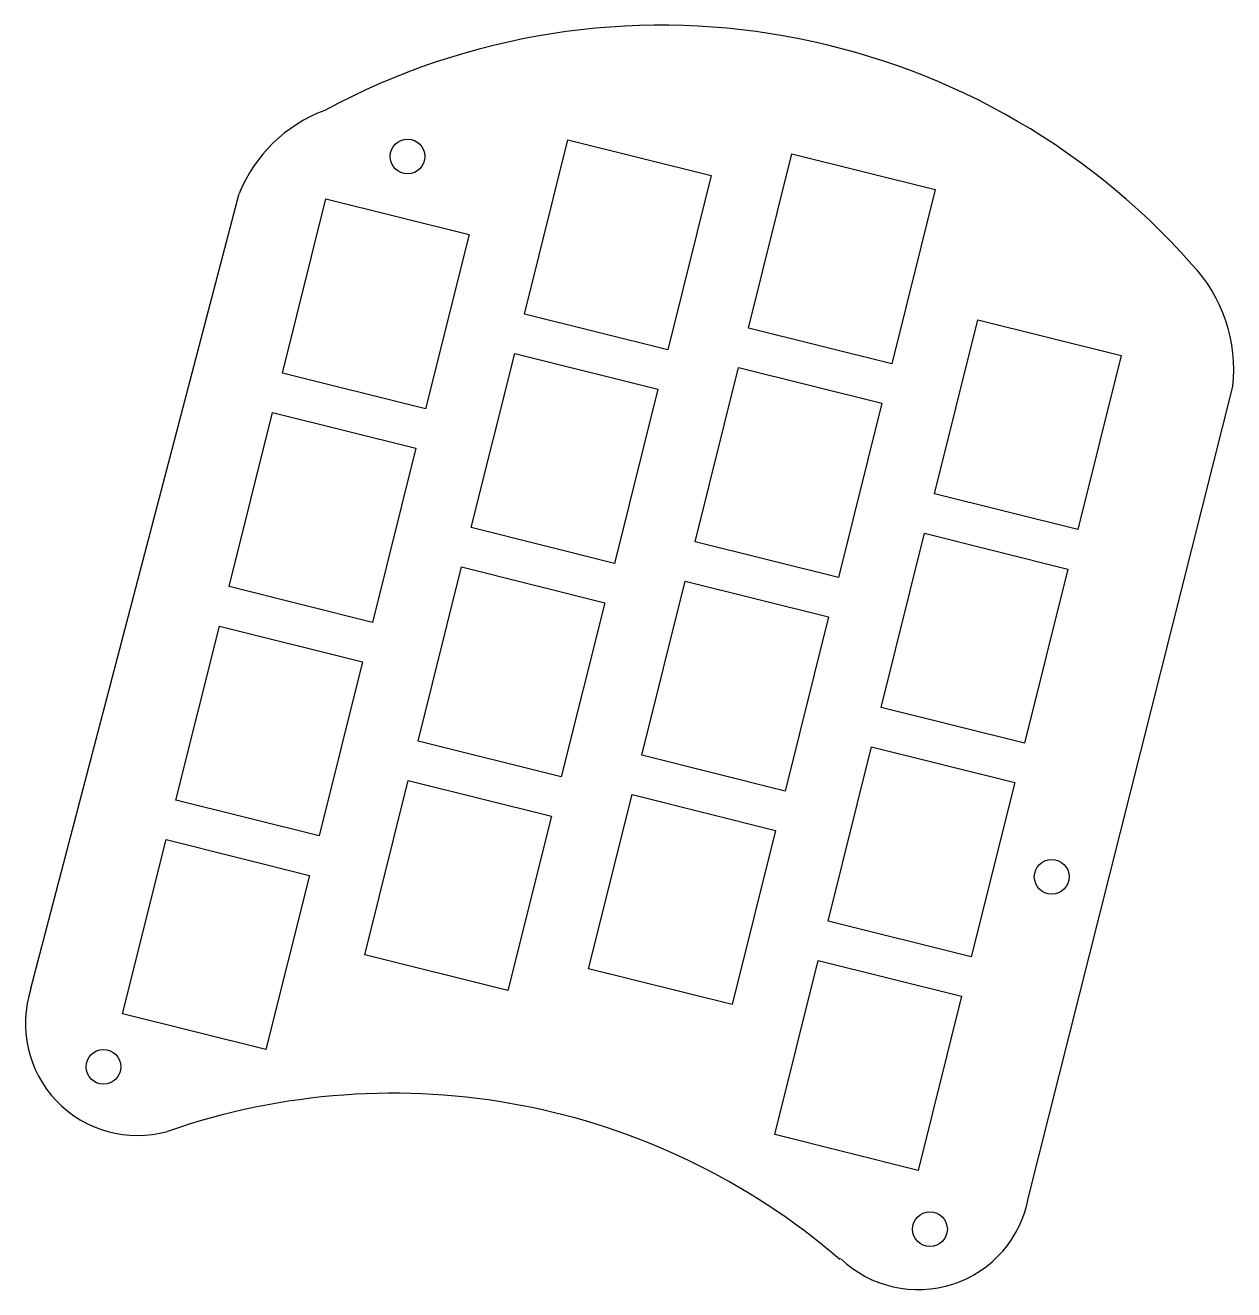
# Model space of a CAD drawing. Header units: millimetres. Extents: x -95 to 10, y 35 to 144.
import ezdxf

# ---------------------------------------------------------------- set-up
doc = ezdxf.new("R2010")
doc.units = ezdxf.units.MM
for name, color, linetype, lineweight, true_color in [('fixtureCutouts', 7, 'Continuous', 25, 0x000000), ('key cutouts', 7, 'Continuous', 25, 0x000000), ('separatedWing', 5, 'Continuous', 25, 0x0000ff)]:
    doc.layers.add(name, color=color, linetype=linetype, lineweight=lineweight, true_color=true_color)

msp = doc.modelspace()

# ---------------------------------------------------------------- linework, layer by layer
at = {"layer": 'fixtureCutouts'}
for centre in [(-61.61, 132.67), (-6, 70.5), (-87.87, 54.09), (-16.51, 40.08)]:
    msp.add_circle(centre, 1.5, dxfattribs=at)
at = {"layer": 'key cutouts'}
for p, q in [((-51.52, 119.07), (-47.77, 134.11)), ((-47.77, 134.11), (-35.4, 131.02)), ((-32.19, 117.86), (-28.44, 132.9)), ((-28.44, 132.9), (-16.06, 129.81)), ((-35.4, 131.02), (-39.15, 115.98)), ((-72.42, 113.97), (-68.67, 129.01)), ((-68.67, 129.01), (-56.3, 125.93)), ((-68.67, 129.01), (-68.67, 129.01)), ((-16.06, 129.81), (-19.81, 114.77)), ((-56.3, 125.93), (-60.05, 110.89)), ((-39.15, 115.98), (-51.52, 119.07)), ((-16.12, 103.54), (-12.37, 118.58)), ((-12.37, 118.58), (0, 115.5)), ((-19.81, 114.77), (-32.19, 117.86)), ((-56.11, 100.63), (-52.36, 115.67)), ((-52.36, 115.67), (-39.99, 112.59)), ((0, 115.5), (-3.75, 100.46)), ((-60.05, 110.89), (-72.42, 113.97)), ((-36.78, 99.42), (-33.03, 114.46)), ((-33.03, 114.46), (-20.66, 111.38)), ((-39.99, 112.59), (-43.74, 97.55)), ((-20.66, 111.38), (-24.41, 96.34)), ((-77.02, 95.54), (-73.27, 110.58)), ((-73.27, 110.58), (-60.9, 107.49)), ((-60.9, 107.49), (-64.65, 92.45)), ((-3.75, 100.46), (-16.12, 103.54)), ((-43.74, 97.55), (-56.11, 100.63)), ((-24.41, 96.34), (-36.78, 99.42)), ((-20.72, 85.11), (-16.97, 100.15)), ((-16.97, 100.15), (-4.6, 97.06)), ((-60.71, 82.2), (-56.96, 97.24)), ((-56.96, 97.24), (-44.59, 94.15)), ((-4.6, 97.06), (-8.35, 82.02)), ((-64.65, 92.45), (-77.02, 95.54)), ((-41.38, 80.99), (-37.63, 96.02)), ((-37.63, 96.02), (-25.26, 92.94)), ((-44.59, 94.15), (-48.34, 79.11)), ((-25.26, 92.94), (-29.01, 77.9)), ((-81.61, 77.1), (-77.86, 92.14)), ((-77.86, 92.14), (-65.49, 89.06)), ((-65.49, 89.06), (-69.24, 74.02)), ((-8.35, 82.02), (-20.72, 85.11)), ((-48.34, 79.11), (-60.71, 82.2)), ((-29.01, 77.9), (-41.38, 80.99)), ((-25.31, 66.67), (-21.56, 81.71)), ((-21.56, 81.71), (-9.19, 78.63)), ((-65.31, 63.76), (-61.56, 78.8)), ((-61.56, 78.8), (-49.19, 75.72)), ((-9.19, 78.63), (-12.94, 63.59)), ((-45.98, 62.55), (-42.23, 77.59)), ((-42.23, 77.59), (-29.85, 74.5)), ((-69.24, 74.02), (-81.61, 77.1)), ((-49.19, 75.72), (-52.94, 60.68)), ((-29.85, 74.5), (-33.6, 59.47)), ((-86.21, 58.67), (-82.46, 73.71)), ((-82.46, 73.71), (-70.09, 70.62)), ((-70.09, 70.62), (-73.84, 55.58)), ((-12.94, 63.59), (-25.31, 66.67)), ((-52.94, 60.68), (-65.31, 63.76)), ((-33.6, 59.47), (-45.98, 62.55)), ((-29.91, 48.24), (-26.16, 63.28)), ((-26.16, 63.28), (-13.79, 60.19)), ((-13.79, 60.19), (-17.54, 45.15)), ((-73.84, 55.58), (-86.21, 58.67)), ((-17.54, 45.15), (-29.91, 48.24))]:
    msp.add_line(p, q, dxfattribs=at)
at = {"layer": 'separatedWing'}
for p, q in [((-94.14, 60.85), (-76.14, 129.46)), ((-8, 42.84), (9.63, 112.82))]:
    msp.add_line(p, q, dxfattribs=at)
for centre, radius, start, end in [((-39.7, 82.84), 61.15, 41.5317, 118.3753), ((-64.33, 124.7), 12.74, 110.381, 158.0658), ((-3.47, 114.28), 13.19, 353.6128, 43.6463), ((-84.94, 57.84), 9.67, 161.9051, 285.6023), ((-62.89, -7.31), 59.12, 49.2348, 109.2048), ((-17.53, 44.53), 9.67, 226.2217, 349.9189)]:
    msp.add_arc(centre, radius, start, end, dxfattribs=at)

doc.saveas('drawing.dxf')
